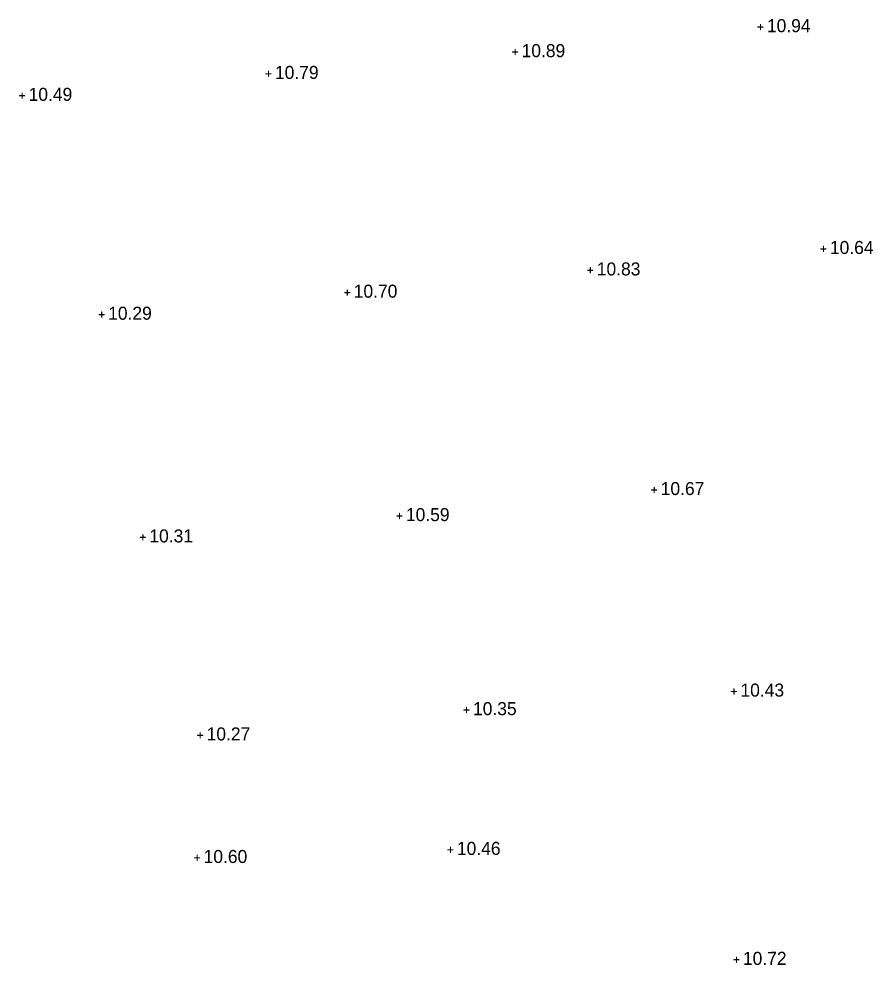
# Model space of a CAD drawing. Header units: metres. Extents: x 119225 to 119868, y 6148173 to 6148690.
# Drawn here: x 119604.3 to 119735.3, y 6148192.8 to 6148337.9 of the extents above; entities that cross this region are included whole.
import ezdxf
from ezdxf.enums import TextEntityAlignment as Align

# ---------------------------------------------------------------- set-up
doc = ezdxf.new("R2010")
doc.units = ezdxf.units.M
doc.layers.get('0').update_dxf_attribs({"linetype": 'CONTINUOUS'})
doc.layers.add('Z_bef', color=4, linetype='CONTINUOUS')
doc.styles.add('FISO', font='FISO')
doc.styles.add('ISO', font='ISO')

# ---------------------------------------------------------------- blocks, each defined once
blk = doc.blocks.new('_MPLUSZH')
at = {"color": 1, "style": 'ISO'}
blk.add_text('+', height=2, dxfattribs=at).set_placement((0, 0), align=Align.MIDDLE)
at = {"style": 'FISO'}
blk.add_attdef('PLUSHÖJD', (1, -1), '', height=2, dxfattribs=at)

msp = doc.modelspace()

# ---------------------------------------------------------------- block references
at = {"layer": 'Z_bef', "extrusion": (1.41091e-08, -2.66725e-08, 1)}
ref = msp.add_blockref('_MPLUSZH', (119717.98, 6148336.84, -0.16), dxfattribs=dict(at, xscale=0.9999947511315105, yscale=0.9999947511315105, zscale=0.9999947511315105, rotation=0.0449887309207433))
ref.add_attrib('PLUSHÖJD', '10.94', (119718.98, 6148335.84, -0.16), dxfattribs={"layer": '0', "extrusion": (1.41091e-08, -2.66725e-08, 1), "height": 2, "rotation": 0.045, "style": 'FISO', "oblique": 360})
ref = msp.add_blockref('_MPLUSZH', (119680.36, 6148333.01, -0.16), dxfattribs=dict(at, xscale=0.9999947511315105, yscale=0.9999947511315105, zscale=0.9999947511315105, rotation=0.0449887309207433))
ref.add_attrib('PLUSHÖJD', '10.89', (119681.36, 6148332.01, -0.16), dxfattribs={"layer": '0', "extrusion": (1.41091e-08, -2.66725e-08, 1), "height": 2, "rotation": 0.045, "style": 'FISO', "oblique": 360})
ref = msp.add_blockref('_MPLUSZH', (119642.54, 6148329.67, -0.16), dxfattribs=dict(at, xscale=0.9999947511315105, yscale=0.9999947511315105, zscale=0.9999947511315105, rotation=0.0449887309207433))
ref.add_attrib('PLUSHÖJD', '10.79', (119643.54, 6148328.67, -0.16), dxfattribs={"layer": '0', "extrusion": (1.41091e-08, -2.66725e-08, 1), "height": 2, "rotation": 0.045, "style": 'FISO', "oblique": 360})
ref = msp.add_blockref('_MPLUSZH', (119604.76, 6148326.31, -0.16), dxfattribs=dict(at, xscale=0.9999947511315105, yscale=0.9999947511315105, zscale=0.9999947511315105, rotation=0.0449887309207433))
ref.add_attrib('PLUSHÖJD', '10.49', (119605.76, 6148325.31, -0.16), dxfattribs={"layer": '0', "extrusion": (1.41091e-08, -2.66725e-08, 1), "height": 2, "rotation": 0.045, "style": 'FISO', "oblique": 360})
ref = msp.add_blockref('_MPLUSZH', (119727.64, 6148302.82, -0.16), dxfattribs=dict(at, xscale=0.9999947511315105, yscale=0.9999947511315105, zscale=0.9999947511315105, rotation=0.0449887309207433))
ref.add_attrib('PLUSHÖJD', '10.64', (119728.64, 6148301.83, -0.16), dxfattribs={"layer": '0', "extrusion": (1.41091e-08, -2.66725e-08, 1), "height": 2, "rotation": 0.045, "style": 'FISO', "oblique": 360})
ref = msp.add_blockref('_MPLUSZH', (119691.89, 6148299.54, -0.16), dxfattribs=dict(at, xscale=0.9999947511315105, yscale=0.9999947511315105, zscale=0.9999947511315105, rotation=0.0449887309207433))
ref.add_attrib('PLUSHÖJD', '10.83', (119692.89, 6148298.54, -0.16), dxfattribs={"layer": '0', "extrusion": (1.41091e-08, -2.66725e-08, 1), "height": 2, "rotation": 0.045, "style": 'FISO', "oblique": 360})
ref = msp.add_blockref('_MPLUSZH', (119654.62, 6148296.13, -0.16), dxfattribs=dict(at, xscale=0.9999947511315105, yscale=0.9999947511315105, zscale=0.9999947511315105, rotation=0.0449887309207433))
ref.add_attrib('PLUSHÖJD', '10.70', (119655.62, 6148295.13, -0.16), dxfattribs={"layer": '0', "extrusion": (1.41091e-08, -2.66725e-08, 1), "height": 2, "rotation": 0.045, "style": 'FISO', "oblique": 360})
ref = msp.add_blockref('_MPLUSZH', (119616.96, 6148292.75, -0.16), dxfattribs=dict(at, xscale=0.9999947511315105, yscale=0.9999947511315105, zscale=0.9999947511315105, rotation=0.0449887309207433))
ref.add_attrib('PLUSHÖJD', '10.29', (119617.96, 6148291.75, -0.16), dxfattribs={"layer": '0', "extrusion": (1.41091e-08, -2.66725e-08, 1), "height": 2, "rotation": 0.045, "style": 'FISO', "oblique": 360})
ref = msp.add_blockref('_MPLUSZH', (119701.69, 6148265.86, -0.16), dxfattribs=dict(at, xscale=0.9999947511315105, yscale=0.9999947511315105, zscale=0.9999947511315105, rotation=0.0449887309207433))
ref.add_attrib('PLUSHÖJD', '10.67', (119702.69, 6148264.87, -0.16), dxfattribs={"layer": '0', "extrusion": (1.41091e-08, -2.66725e-08, 1), "height": 2, "rotation": 0.045, "style": 'FISO', "oblique": 360})
ref = msp.add_blockref('_MPLUSZH', (119662.62, 6148261.87, -0.16), dxfattribs=dict(at, xscale=0.9999947511315105, yscale=0.9999947511315105, zscale=0.9999947511315105, rotation=0.0449887309207433))
ref.add_attrib('PLUSHÖJD', '10.59', (119663.62, 6148260.87, -0.16), dxfattribs={"layer": '0', "extrusion": (1.41091e-08, -2.66725e-08, 1), "height": 2, "rotation": 0.045, "style": 'FISO', "oblique": 360})
ref = msp.add_blockref('_MPLUSZH', (119623.28, 6148258.6, -0.16), dxfattribs=dict(at, xscale=0.9999947511315105, yscale=0.9999947511315105, zscale=0.9999947511315105, rotation=0.0449887309207433))
ref.add_attrib('PLUSHÖJD', '10.31', (119624.28, 6148257.6, -0.16), dxfattribs={"layer": '0', "extrusion": (1.41091e-08, -2.66725e-08, 1), "height": 2, "rotation": 0.045, "style": 'FISO', "oblique": 360})
ref = msp.add_blockref('_MPLUSZH', (119713.92, 6148234.96, -0.16), dxfattribs=dict(at, xscale=0.9999947511315105, yscale=0.9999947511315105, zscale=0.9999947511315105, rotation=0.0449887309207433))
ref.add_attrib('PLUSHÖJD', '10.43', (119714.92, 6148233.96, -0.16), dxfattribs={"layer": '0', "extrusion": (1.41091e-08, -2.66725e-08, 1), "height": 2, "rotation": 0.045, "style": 'FISO', "oblique": 360})
ref = msp.add_blockref('_MPLUSZH', (119672.91, 6148232.12, -0.16), dxfattribs=dict(at, xscale=0.9999947511315105, yscale=0.9999947511315105, zscale=0.9999947511315105, rotation=0.0449887309207433))
ref.add_attrib('PLUSHÖJD', '10.35', (119673.91, 6148231.12, -0.16), dxfattribs={"layer": '0', "extrusion": (1.41091e-08, -2.66725e-08, 1), "height": 2, "rotation": 0.045, "style": 'FISO', "oblique": 360})
ref = msp.add_blockref('_MPLUSZH', (119632.06, 6148228.24, -0.16), dxfattribs=dict(at, xscale=0.9999947511315105, yscale=0.9999947511315105, zscale=0.9999947511315105, rotation=0.0449887309207433))
ref.add_attrib('PLUSHÖJD', '10.27', (119633.06, 6148227.24, -0.16), dxfattribs={"layer": '0', "extrusion": (1.41091e-08, -2.66725e-08, 1), "height": 2, "rotation": 0.045, "style": 'FISO', "oblique": 360})
ref = msp.add_blockref('_MPLUSZH', (119670.44, 6148210.69, -0.16), dxfattribs=dict(at, xscale=0.9999947511315105, yscale=0.9999947511315105, zscale=0.9999947511315105, rotation=0.0449887309207433))
ref.add_attrib('PLUSHÖJD', '10.46', (119671.44, 6148209.69, -0.16), dxfattribs={"layer": '0', "extrusion": (1.41091e-08, -2.66725e-08, 1), "height": 2, "rotation": 0.045, "style": 'FISO', "oblique": 360})
ref = msp.add_blockref('_MPLUSZH', (119631.6, 6148209.45, -0.16), dxfattribs=dict(at, xscale=0.9999947511315105, yscale=0.9999947511315105, zscale=0.9999947511315105, rotation=0.0449887309207433))
ref.add_attrib('PLUSHÖJD', '10.60', (119632.6, 6148208.45, -0.16), dxfattribs={"layer": '0', "extrusion": (1.41091e-08, -2.66725e-08, 1), "height": 2, "rotation": 0.045, "style": 'FISO', "oblique": 360})
ref = msp.add_blockref('_MPLUSZH', (119714.3, 6148193.83, -0.16), dxfattribs=dict(at, xscale=0.9999947511315105, yscale=0.9999947511315105, zscale=0.9999947511315105, rotation=0.0449887309207433))
ref.add_attrib('PLUSHÖJD', '10.72', (119715.3, 6148192.83, -0.16), dxfattribs={"layer": '0', "extrusion": (1.41091e-08, -2.66725e-08, 1), "height": 2, "rotation": 0.045, "style": 'FISO', "oblique": 360})

doc.saveas('drawing.dxf')
